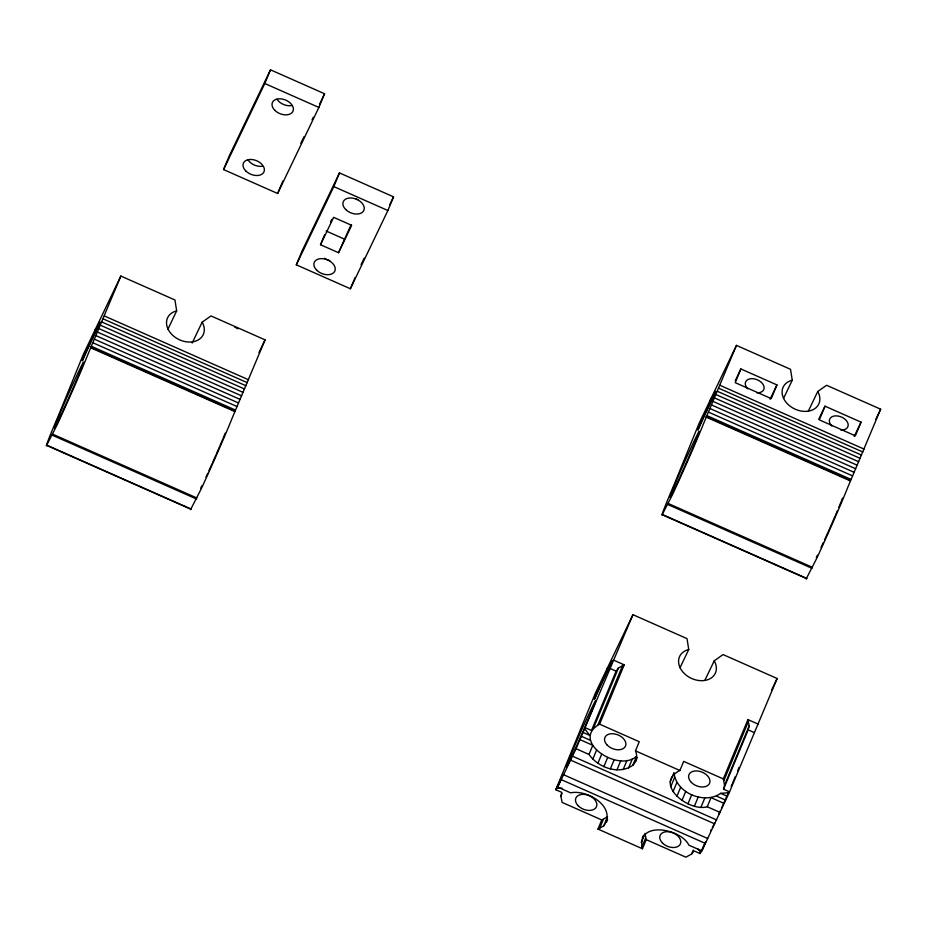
<?xml version="1.0" encoding="UTF-8"?>
<svg xmlns="http://www.w3.org/2000/svg" width="927" height="927" viewBox="0 0 927 927"><rect width="100%" height="100%" fill="white"/><g stroke="black" fill="none" stroke-linecap="round" stroke-linejoin="round"><path stroke-width="1.39" d="M601.762 819.955L597.973 829.086L603.755 825.911L607.544 816.78L601.762 819.955L562.121 802.411L560.87 796.131L561.82 792.388L555.818 789.734L595.458 692.933L632.944 614.694L687.023 638.622L688.738 649.537A19.722 14.809 25.6 0 0 680.708 668.9A19.722 14.809 25.6 0 0 706.2 680.175A19.722 14.809 25.6 0 0 714.23 660.812L723.072 654.578L777.139 678.506L729.561 791.855L701.855 850.905L688.9 845.169C680.685 828.112 635.876 820.383 642.446 848.761L646.235 839.642L644.983 833.35M603.755 825.911C617.034 807.336 587.672 789.236 570.615 792.828L557.66 787.093L561.449 777.962L555.818 789.734M632.817 765.273C636.617 761.6 637.741 755.621 635.458 750.847L639.248 741.716L599.607 724.172C569.572 741.009 618.923 773.245 636.594 756.142L632.817 765.273C618.842 775.25 598.182 767.579 589.004 754.439L576.049 748.703L557.66 787.093M720.244 812.515L707.243 806.757C688.981 812.237 653.002 783.906 679.885 770.499L683.674 761.38L723.315 778.923L724.566 785.204L723.547 789.201L729.561 791.855M723.547 789.201L748.17 729.873L749.19 725.887L747.938 719.595L723.315 778.923M120.869 276.049L88.216 353.697A55.875 1.483 -66.1 0 1 57.011 425.076L46.35 445.841A55.875 1.483 -66.1 0 1 58.331 415.783L83.384 354.288L120.869 276.049L174.948 299.977L176.663 310.893A19.722 14.809 25.6 0 0 168.633 330.244A19.722 14.809 25.6 0 0 194.125 341.53A19.722 14.809 25.6 0 0 202.156 322.167L210.997 315.933L265.064 339.861L232.41 417.509A55.875 1.483 -66.1 0 1 201.205 488.888L190.545 509.653M736.455 345.389L703.79 423.048A55.875 1.483 -66.1 0 1 672.585 494.427L661.936 515.18A55.875 1.483 -66.1 0 1 673.917 485.122L698.97 423.627L736.455 345.389L790.534 369.317L792.249 380.232A19.722 14.809 25.6 0 0 784.219 399.595A19.722 14.809 25.6 0 0 809.7 410.87A19.722 14.809 25.6 0 0 817.741 391.507L826.583 385.273L880.65 409.201L847.985 486.86A55.875 1.483 -66.1 0 1 816.78 558.239L806.131 578.993M94.624 331.136L95.574 328.865M223.569 169.571L229.259 155.887L270.487 69.815L324.566 93.754L318.876 107.439L277.648 193.5L223.569 169.571L264.809 83.511L270.487 69.815M277.648 193.5L282.816 181.055M296.316 264.832L301.993 251.147L339.479 172.909L393.558 196.837L387.88 210.522L350.383 288.76L296.316 264.832L333.801 186.594L339.479 172.909M320.51 244.728L333.639 217.347L351.657 225.319L338.54 252.7L320.51 244.728L324.647 234.774M338.54 252.7L351.09 224.67M350.383 288.76L355.041 277.567M710.209 400.487L711.148 398.204M606.698 669.792L607.648 667.51M576.049 748.703L632.944 614.694M560.87 796.131L561.959 793.489M740.893 368.958L735.215 382.654L771.264 398.61L776.942 384.914L740.893 368.958L735.273 380.696M599.607 724.172L624.23 664.856L618.448 668.019L616.107 671.148L591.484 730.476L585.482 727.811M593.825 727.347L618.448 668.019M598.054 724.624L622.677 665.296M589.004 754.439L592.793 745.308L579.838 739.572M592.817 759.155L596.606 750.024M597.892 763.303L601.681 754.172M603.883 766.606L607.672 757.475M610.395 768.842L614.184 759.711M616.976 769.85L620.766 760.719M623.176 769.561L626.965 760.43M599.526 828.634L603.315 819.514M628.576 767.996L632.365 758.877M606.536 822.203L607.614 819.595M635.586 761.565L637.208 757.66M642.318 838.043L643.408 835.436M641.194 842.481L644.439 834.659M641.797 847.336L645.574 838.217M825.007 406.188L819.329 419.873L855.378 435.829L861.056 422.144L825.007 406.188L818.761 419.224M670.198 781.82L673.987 772.689C675.853 792.886 704.393 804.868 720.661 793.35L729.167 792.678M670.8 786.687L674.578 777.556M673.072 791.635L676.861 782.515M676.884 796.351L680.673 787.232M681.959 800.511L685.737 791.38M687.95 803.813L691.739 794.682M694.462 806.038L698.251 796.919M701.044 807.046L704.833 797.927M707.243 806.757L711.032 797.637L724.033 803.385M646.235 839.642L685.876 857.185L691.658 854.01L693.303 850.047M723.975 780.349L748.587 721.021M724.566 785.204L749.19 725.887M691.658 854.01L693.999 850.882L700.001 853.547L701.646 849.584M701.855 850.905L705.644 841.774L704.08 845.03M167.926 329.143L176.663 310.893M192.167 343.036L202.156 322.167M300.823 143.303L303.94 136.779M312.063 119.826L313.314 117.219M319.56 104.183L324.566 93.754M258.981 352.573L265.064 339.861M330.568 221.912L331.82 219.305M361.067 264.647L364.195 258.123M389.803 204.658L393.558 196.837M770.07 399.259L776.942 384.914M783.5 398.483L792.249 380.232M679.989 667.788L688.738 649.537M808.367 411.067L817.741 391.507M704.856 680.372L714.23 660.812M854.184 436.478L861.056 422.144M875.772 419.375L880.65 409.201M771.658 689.955L777.139 678.506M700.001 853.547L701.716 849.978M702.26 848.831L703.477 846.305M556.432 788.448L561.994 788.135M264.809 83.511L318.876 107.439M333.801 186.594L387.88 210.522M719.897 385.284L864.091 449.097M718.68 388.204L862.875 452.017M717.359 391.298L861.554 455.111M715.968 394.554L860.163 458.367M714.508 397.926L858.703 461.739M713.002 401.403L857.197 465.215M326.2 231.032L344.218 239.015M711.461 404.925L855.644 468.738M709.885 408.483L854.08 472.295M708.309 412.04L852.504 475.852M706.733 415.551L850.928 479.363M706.304 416.513L850.499 480.325M706.096 417.057L850.291 480.87M668.297 503.523L812.481 567.336M667.822 504.508L812.006 568.321M662.631 514.612L806.826 578.425M662.469 514.856L806.664 578.668M104.322 315.945L248.517 379.757M103.094 318.853L247.289 382.666M101.785 321.959L245.968 385.771M100.383 325.203L244.577 389.016M98.934 328.587L243.117 392.399M97.416 332.051L241.611 395.864M95.875 335.586L240.07 399.398M94.299 339.143L238.494 402.955M92.723 342.689L236.918 406.501M91.159 346.211L235.342 410.024M90.719 347.173L234.913 410.985M90.51 347.706L234.705 411.518M614.01 660.325L624.23 664.856M747.938 719.595L758.205 724.138M610.093 668.494L616.107 671.148M748.17 729.873L754.184 732.539M52.712 434.184L196.906 497.996M52.236 435.169L196.431 498.981M47.045 445.273L191.24 509.085M46.895 445.516L191.078 509.329M635.458 750.847L679.885 770.499M583.222 732.527L589.92 735.493L584.867 729.097M720.661 793.35L727.417 796.339M581.403 736.316L590.522 740.349M716.432 796.073L725.598 800.128M572.48 756.165L716.675 819.978M570.534 760.082L714.729 823.894M563.5 774.694L707.695 838.506M561.229 779.63L705.424 843.443M597.973 829.086L642.446 848.761M698.089 849.062L700.615 852.261M225.203 433.152A36.153 0.962 -66.1 0 1 223.187 438.042M222.712 439.178A36.153 0.962 -66.1 0 1 220.081 445.412M219.595 446.536A36.153 0.962 -66.1 0 1 216.501 453.685M215.968 454.902A36.153 0.962 -66.1 0 1 212.689 462.306M212.144 463.523A36.153 0.962 -66.1 0 1 208.911 470.696M207.706 473.338A36.153 0.962 -66.1 0 1 205.979 477.104M201.843 485.841A36.153 0.962 -66.1 0 1 200.73 488.112M234.705 327.115A13.835 9.119 22.5 0 1 237.845 328.842M738.97 767.463A36.153 0.962 -66.1 0 1 737.695 770.754M735.262 776.699A36.153 0.962 -66.1 0 1 732.701 782.759M732.145 784.057A36.153 0.962 -66.1 0 1 731.171 786.339M728.564 792.33A36.153 0.962 -66.1 0 1 725.308 799.734M724.763 800.963A36.153 0.962 -66.1 0 1 721.507 808.193M720.383 810.673A36.153 0.962 -66.1 0 1 718.61 814.532M714.543 823.188A36.153 0.962 -66.1 0 1 712.318 827.695M710.974 830.14A36.153 0.962 -66.1 0 1 710.603 830.36M291.46 105.62A11.182 7.381 22.5 0 1 276.999 99.224M262.457 166.269A11.182 7.381 22.5 0 1 247.996 159.873M357.892 199.664A11.182 7.381 22.5 0 1 356.061 198.981M329.815 260.58A11.182 7.381 22.5 0 1 324.52 258.239M747.765 388.83A9.861 6.501 22.5 0 1 749.607 378.911A9.861 6.501 22.5 0 1 763.419 385.029A9.861 6.501 22.5 0 1 756.78 392.816M831.832 426.026A9.861 6.501 22.5 0 1 833.674 416.119A9.861 6.501 22.5 0 1 847.475 422.225A9.861 6.501 22.5 0 1 840.835 430.024M842.481 498.158A36.153 0.962 -66.1 0 1 841.206 501.449M840.777 502.492A36.153 0.962 -66.1 0 1 838.773 507.393M837.29 510.928A36.153 0.962 -66.1 0 1 835.656 514.752M835.169 515.887A36.153 0.962 -66.1 0 1 832.075 523.025M831.542 524.242A36.153 0.962 -66.1 0 1 828.274 531.658M827.73 532.874A36.153 0.962 -66.1 0 1 824.497 540.047M823.292 542.677A36.153 0.962 -66.1 0 1 821.009 547.625M817.429 555.18A36.153 0.962 -66.1 0 1 816.305 557.451M87.045 349.398L82.318 360.8L100.174 322.005L87.045 349.398M702.631 418.737L697.892 430.151L715.748 391.356L702.631 418.737M599.12 688.043L594.392 699.445L612.237 660.661L599.12 688.043M61.24 414.473A36.153 0.962 -66.1 0 0 83.639 362.156A36.153 0.962 -66.1 0 0 62.097 408.459A36.153 0.962 -66.1 0 0 61.24 414.473M691.403 782.458A11.182 7.381 22.5 0 0 709.503 783.477A11.182 7.381 22.5 0 0 696.93 770.928A11.182 7.381 22.5 0 0 691.403 782.458M573.315 753.118A36.153 0.962 -66.1 0 0 595.713 700.8A36.153 0.962 -66.1 0 0 574.161 747.104A36.153 0.962 -66.1 0 0 573.315 753.118M578.286 805.887A11.182 7.381 22.5 0 0 596.385 806.907A11.182 7.381 22.5 0 0 583.813 794.358A11.182 7.381 22.5 0 0 578.286 805.887M345.69 209.514A11.182 7.381 22.5 0 0 363.79 210.533A11.182 7.381 22.5 0 0 351.217 197.984A11.182 7.381 22.5 0 0 345.69 209.514M662.527 843.06A11.008 7.265 22.5 0 0 680.337 844.057A11.008 7.265 22.5 0 0 667.961 831.704A11.008 7.265 22.5 0 0 662.527 843.06M607.336 745.25A11.182 7.381 22.5 0 0 625.435 746.27A11.182 7.381 22.5 0 0 612.863 733.721A11.182 7.381 22.5 0 0 607.336 745.25M274.832 110.336A11.182 7.381 22.5 0 0 292.92 111.367A11.182 7.381 22.5 0 0 280.348 98.807A11.182 7.381 22.5 0 0 274.832 110.336M245.829 170.997A11.182 7.381 22.5 0 0 263.917 172.016A11.182 7.381 22.5 0 0 251.344 159.467A11.182 7.381 22.5 0 0 245.829 170.997M316.686 270.174A11.182 7.381 22.5 0 0 334.786 271.194A11.182 7.381 22.5 0 0 322.214 258.645A11.182 7.381 22.5 0 0 316.686 270.174M676.814 483.813A36.153 0.962 -66.1 0 0 699.213 431.495A36.153 0.962 -66.1 0 0 677.672 477.799A36.153 0.962 -66.1 0 0 676.814 483.813"/></g></svg>
